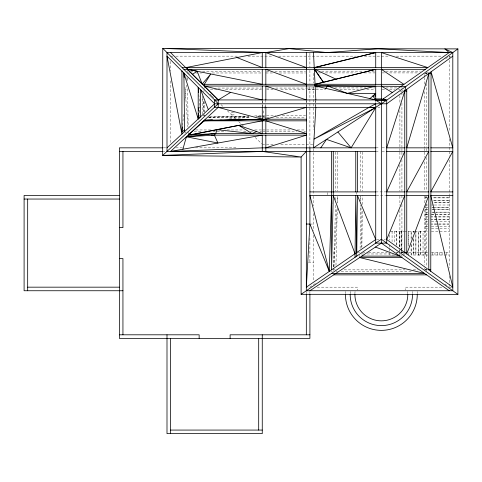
<?xml version="1.0" encoding="UTF-8"?>
<svg xmlns="http://www.w3.org/2000/svg" width="482" height="482" viewBox="0 0 482 482"><rect width="100%" height="100%" fill="white"/><g stroke="black" fill="none" stroke-linecap="round" stroke-linejoin="round"><path stroke-width="0.36" stroke-dasharray="2.41 1.81" d="M202.169 114.077L202.187 96.039M262.292 106.649L262.292 104.498M306.377 106.745L306.383 104.522M425.413 255.014L425.419 252.64M187.474 71.577L187.492 69.396M360.108 248.513L360.65 205.181M360.705 200.705L360.765 196.222M361.892 247.29L362.313 210.489M362.38 204.482L362.488 195.475M335.972 265.347L337.279 208.248M337.4 202.988L337.551 196.222L337.225 202.229M333.845 266.781L335.568 203.729M335.671 199.976L335.797 195.475M333.761 270.535L333.912 267.534M333.954 266.781L336.924 208.236M315.662 106.775L315.837 103.781M203.344 116.078L203.934 114.818L204.133 115.716L204.241 114.409M182.558 125.314L183.678 113.366M184.937 99.919L186.335 84.983M186.829 79.753L187.04 77.512M199.331 112.463L200.054 106.227M203.826 91.851L204.079 90.471M263.274 113.101L264.455 108.799M264.654 108.082L265.642 104.498M204.133 115.716L204.241 114.921M203.964 101.377L203.187 103.244L204.229 105.154L203.434 107.028L204.139 111.842M188.956 132.357L188.161 133.526L189.348 132.966M445.561 58.72L449.23 56.147L450.658 56.147M315.397 283.5L309.902 287.17L307.757 287.17M262.286 117.259L265.245 115.915M184.696 132.936L186.082 132.387M401.928 91.11L403.307 90.604M262.286 116.692L265.13 115.855M425.263 269.806L426.672 269.697M219.87 119.301L223.594 119.072M229.546 118.705L250.381 117.421M258.563 116.921L261.539 116.734L256.334 116.746M314.397 89.465L307.106 89.785L314.403 89.688M208.748 117.138L246.308 116.156M254.574 115.939L261.334 115.764M262.081 115.746L265.088 115.668M330.773 271.366L332.249 271.324M307.088 88.049L314.324 87.941M208.706 117.216L248.893 116.819M425.986 73.445L427.407 73.433M431.378 252.64L444.464 252.634M170.574 56.147L172.833 56.147M175.834 56.147L238.355 56.147M247.989 56.147L272.999 56.147M278.584 56.147L356.228 56.147M364.476 56.147L389.558 56.147M396.27 56.147L441.771 56.147M191.233 71.228L192.728 71.228M202.446 71.228L261.527 71.228M266.588 71.228L268.842 71.228M274.842 71.228L305.594 71.228M321.53 71.161L362.928 71.161M371.959 71.161L374.972 71.161M385.847 71.161L420.334 71.161M318.518 72.909L320.777 72.909M325.29 72.909L355.403 72.909M364.434 72.909L374.972 72.909M382.099 72.909L385.082 72.909M389.552 72.909L417.882 72.909M187.492 72.981L189.733 72.981M195.716 72.981L201.699 72.981M212.17 72.981L261.527 72.981M265.841 72.981L273.342 72.981M279.343 72.981L305.6 72.981M424.564 73.722L426.672 73.722M316.023 87.929L318.265 87.929M334.683 87.929L366.025 87.929M373.484 87.929L374.978 87.929M385.871 87.929L397.162 87.929M400.928 87.929L402.434 87.929M217.876 88.061L261.533 88.061M266.588 88.061L268.842 88.061M275.596 88.061L305.612 88.061M316.023 89.676L325.724 89.676M339.906 89.676L358.56 89.676M366.772 89.676L374.978 89.676M382.093 89.676L385.07 89.676M389.54 89.676L394.746 89.676M398.469 89.676L399.958 89.676M210.345 89.815L217.123 89.815M225.401 89.815L261.533 89.815M266.588 89.815L274.848 89.815M280.849 89.815L305.618 89.815M399.897 91.11L402.681 91.11M377.834 107.353L379.943 107.353M233.487 112.511L231.703 112.511L231.703 114.891L234.083 114.891L234.083 112.511M266.588 115.644L275.596 115.644M282.35 115.644L305.618 115.644M209.839 116.692L248.796 116.692M256.291 116.692L261.539 116.692M208.706 117.259L250.381 117.259M258.563 117.259L261.539 117.259M262.997 117.259L265.841 117.259M266.588 117.259L268.842 117.259M276.349 117.259L305.612 117.259M195.644 129.953L210.622 129.953M227.088 129.953L244.308 129.953M254.791 129.953L261.527 129.953M262.991 129.953L265.13 129.959M266.588 129.959L291.345 129.959M297.346 129.959L305.6 129.959M194.15 131.568L200.886 131.568M212.863 131.568L225.594 131.568M243.561 131.568L247.302 131.568M250.297 131.568L253.291 131.568M260.027 131.568L261.527 131.568M262.991 131.568L265.13 131.568M266.588 131.568L296.593 131.568M304.094 131.568L305.594 131.568M262.268 144.269L273.433 144.269M280.837 144.269L313.475 144.269M163.278 147.841L166.254 147.841M175.834 147.841L182.792 147.841M195.584 147.841L236.945 147.841M375.725 147.841L379.943 147.841M382.021 147.841L385.799 147.841M405.368 147.841L406.748 147.841M163.265 151.414L164.76 151.414M375.725 151.414L379.943 151.414M382.021 151.414L385.799 151.414M405.368 151.414L406.748 151.414M375.725 191.902L385.799 191.902M405.368 191.902L406.748 191.902M376.273 195.475L385.799 195.475M405.368 195.475L406.748 195.475M426.154 205.007L427.642 205.001M431.366 205.007L433.601 205.001M434.342 205.007L449.23 205.001M434.342 207.387L431.366 207.387L449.23 207.381L435.089 207.387M434.342 209.766L431.366 209.766L449.23 209.76L435.089 209.766M435.089 212.152L431.366 212.152L449.23 212.146L435.83 212.152M425.413 214.526L427.642 214.526M431.366 214.526L449.23 214.526L436.578 214.532M425.413 214.532L427.642 214.532M431.366 214.532L435.83 214.532M425.413 221.678L427.642 221.672M431.366 221.678L449.23 221.672M309.902 224.052L313.475 224.052M425.413 226.438L427.793 226.438M431.366 226.438L449.23 226.438M425.413 228.817L427.642 228.817M431.366 228.817L449.23 228.817M390.293 231.203L403.976 231.203M404.32 231.203L414.707 231.203M414.869 231.203L427.793 231.197M431.366 231.197L449.23 231.197M376.43 239.536L379.244 239.536M384.034 239.536L385.371 239.536M401.289 252.345L404.073 252.345M358.21 252.55L359.662 252.55M363.326 252.55L364.82 252.55M368.549 252.55L387.209 252.55M396.909 252.55L398.403 252.55M401.982 252.55L403.374 252.55M396.843 252.64L398.03 252.64M402.795 252.64L401.602 252.64L401.602 251.164M427.805 252.64L408.748 252.622L408.748 255.02L408.748 252.044M445.657 252.634L449.23 252.634M361.169 253.978L363.392 253.978M367.097 253.978L390.812 253.978M418.28 255.02L418.28 231.203L418.28 255.02L420.659 254.996L420.659 231.203M394.463 255.02L389.697 255.02L389.697 243.109M401.602 255.02L399.223 255.014L399.223 253.532M411.128 244.507L411.134 255.02L427.805 255.02M431.366 255.014L449.23 255.014M308.474 262.16L313.475 262.16M425.238 269.54L426.672 269.54M425.269 269.86L426.672 269.86M333.707 269.86L335.147 269.86M344.136 269.86L405.019 269.86M413.285 269.86L417.798 269.86M335.972 271.288L337.466 271.288M341.214 271.288L412.369 271.288M317.21 287.17L357.536 287.17L357.536 290.025M441.759 287.17L405.169 287.17L405.169 290.025M449.23 287.17L452.803 287.17M425.263 73.499L426.672 73.589M427.293 72.312L428.679 72.872M444.946 284.163L448.615 286.736M210.013 94.05L211.809 95.773M212.182 96.135L213.809 97.695M215.605 99.425L217.231 100.985M221.033 104.636L223.202 106.721M227.365 110.721L235.68 118.717M238.674 121.591L241.355 124.169M241.651 124.452L243.277 126.019M255.213 137.49L261.732 143.75M203.934 114.818L204.241 115.427M198.861 111.107L199.12 112.463M198.801 94.617L199.885 107.703M184.955 87.26L187.932 126.959M202.814 97.382L203.741 111.788M315.686 100.81L315.8 103.034M333.164 251.767L333.592 266.781M360.789 196.222L360.867 200.729M360.994 207.489L361.735 247.29M187.522 78.271L187.57 82.018M187.649 88.76L188.113 126.212M420.647 231.203L420.659 255.02M415.888 231.203L415.894 255.02L415.894 231.95M413.508 238.596L413.514 255.02L413.514 238.65M411.128 239.337L411.122 231.203L411.134 239.391M408.748 245.989L408.742 231.203L408.748 246.091M403.988 253.225L403.988 254.424M401.596 231.203L401.602 250.423M399.223 246.724L399.217 231.203L399.223 246.832M399.223 249.682L399.223 251.899M399.223 252.634L399.223 254.418M306.377 100.84L306.383 103.046M262.292 100.84L262.292 103.046M204.223 101.491L204.241 112.529M449.23 56.147L449.23 131.459M449.23 138.822L449.23 156.313M449.23 160.078L449.23 194.758M449.23 195.475L449.23 267.727M449.23 275.891L449.23 283.428M449.23 284.163L449.23 286.422M446.85 252.634L446.85 255.014M442.084 252.634L442.084 255.014M439.704 252.634L439.704 255.014M437.331 252.64L437.331 255.014M434.951 252.64L434.951 255.014M432.565 252.64L432.565 255.014M426.6 72.029L426.6 73.722M426.6 83.452L426.6 147.088M426.6 148.552L426.6 150.697M426.6 157.409L426.6 191.149M426.6 196.222L426.6 197.716M426.6 203.705L426.6 266.552M426.6 270.125L426.6 271.288M425.413 196.156L425.413 200.578M425.413 205.007L425.377 255.044L423.039 254.99L423.039 231.203M424.564 74.469L424.564 76.716M424.564 77.463L424.564 84.205M424.564 91.688L424.564 147.841M424.564 148.552L424.564 150.697M424.564 152.161L424.564 157.409M424.564 161.91L424.564 191.149M424.564 196.222L424.564 204.452M424.564 209.688L424.564 265.052M424.564 268.046L424.564 269.54M411.134 244.603L411.134 255.02M403.988 252.791L403.988 255.02M401.928 92.598L401.928 96.334M401.928 103.052L401.928 147.094M401.928 148.552L401.928 150.697M401.928 152.161L401.928 155.162M401.928 159.663L401.928 191.149M401.928 195.475L401.928 198.464M401.928 204.452L401.928 249.357M401.928 250.104L401.928 252.345M401.928 255.406L401.928 257.551M401.602 231.203L401.602 252.791M399.897 95.587L399.897 103.052M399.897 110.517L399.897 147.841M399.897 148.552L399.897 150.697M399.897 152.161L399.897 159.663M399.897 164.91L399.897 191.149M399.897 196.222L399.897 205.199M399.897 210.441L399.897 249.357M399.897 250.104L399.897 251.598M396.843 252.044L396.843 254.279M394.463 231.203L394.463 243.772M392.077 231.203L392.077 241.627M389.697 234.921L389.697 240.138M375.725 100.208L375.725 103.064M362.488 152.161L362.488 191.149M360.771 151.414L360.771 191.149M359.686 255.406L359.686 256.834M356.343 191.902L356.343 194.758M337.569 152.161L337.569 191.149M335.797 152.161L335.797 191.149M327.766 192.613L327.766 194.758M315.837 99.937L315.837 103.136M315.837 104.492L315.837 106.636M313.475 73.318L313.475 83.031M313.475 86.766L313.475 98.714M313.475 99.461L313.475 129.333M313.475 148.552L313.475 194.758M313.475 196.222L313.475 206.001M313.475 213.526L313.475 230.818M313.475 235.258L313.475 280.548M309.902 53.285L309.902 66.823M309.902 70.336L309.902 83.326M309.902 86.766L309.902 147.124M309.902 238.253L309.902 262.16M309.902 291.483L309.902 293.725M306.383 99.937L306.383 103.136M306.383 104.492L306.383 106.636M306.329 291.363L306.329 293.725M265.841 99.937L265.841 103.136M265.841 104.492L265.841 106.745M262.292 100.575L262.268 106.926M204.205 86.019L204.205 88.278M170.574 61.407L170.574 71.179M170.574 80.946L170.574 142.576M345.443 293.586A35.915 35.915 0 0 1 345.558 291.447M417.141 291.447A35.915 35.915 0 0 1 417.255 293.586M350.179 293.646A31.179 31.179 0 0 1 350.312 291.459M412.393 291.459A31.179 31.179 0 0 1 412.52 293.646M354.909 293.737A26.45 26.45 0 0 1 355.059 291.477M407.639 291.477A26.45 26.45 0 0 1 407.796 293.737M426.901 197.855L425.413 197.855L426.901 197.861M449.23 197.855L432.854 197.855L449.23 197.855M449.23 200.235L432.854 200.235L449.23 200.235M449.23 202.621L433.601 202.621L449.23 202.621M427.642 207.381L425.413 207.381L427.642 207.387M427.642 209.76L425.413 209.76L427.642 209.772M427.642 212.146L425.413 212.146L427.642 212.152M427.642 216.906L425.413 216.906L427.642 216.918M449.23 216.906L431.366 216.906L449.23 216.906M427.642 219.292L425.413 219.292L427.642 219.298M449.23 219.292L431.366 219.292L449.23 219.292M427.642 224.052L425.413 224.052L427.642 224.058M449.23 224.052L431.366 224.052L449.23 224.052M413.508 232.686L413.508 231.203L413.514 232.692M396.837 245.344L396.831 231.203L396.843 245.344"/><path stroke-width="0.72" d="M381.352 100.208L449.23 52.574L444.802 48.875L452.803 52.574L452.803 290.742L306.329 290.742L306.383 107.353L265.841 119.217L262.286 120.831L262.274 133.526L238.789 125.368L190.788 134.984L190.703 134.647M202.199 122.163L204.241 120.831L262.286 119.217L262.292 107.353M212.429 119.759L204.248 120.265L204.241 120.831L188.167 135.141L215.713 133.526L217.123 129.706L251.929 133.526L256.779 131.616M187.492 69.396L187.492 67.57L182.256 67.745M355.029 257.316L355.77 195.475L356.764 256.117M356.764 252.55L357.427 195.475L375.725 239.536L306.329 287.17L309.902 224.052L309.902 147.841M333.267 151.414L333.267 195.475L331.55 269.86L331.55 151.414M306.329 224.052L309.902 224.052L329.296 271.402L331.55 195.475L331.785 203.729M183.973 69.45L187.432 69.336L187.492 67.57M315.837 107.353L313.475 147.841L386.709 100.208L457.9 48.899L457.9 294.412L301.111 294.321L301.111 157.03L306.329 151.414M187.432 69.336L202.199 84.019L210.773 73.981L204.326 84.314L204.205 86.019L262.292 99.937L262.286 86.055M404.766 147.841L386.709 147.841L404.766 91.11L405.88 86.386L315.138 85.91L315.276 84.356L375.725 69.336L375.725 84.356M182.419 126.808L181.931 132.038L184.57 129.953M198.626 118.59L198.939 115.867L198.198 113.342M428.787 269.86L428.829 73.421L406.748 147.841L428.781 147.841M430.763 271.288L431.065 71.812L452.803 147.841L430.763 147.841M449.23 290.742L381.352 243.109L381.352 52.574L427.829 67.588L314.752 67.588L314.306 69.312L323.386 82.217L314.752 69.336L314.752 67.588L375.725 52.574L375.725 67.588M182.895 149.227L186.383 136.786L215.713 133.526L214.394 135.141L186.383 136.786L217.918 143.009L214.394 135.141M320.777 147.841L326.531 139.406L351.119 147.841L375.725 107.643L369.085 107.353L313.981 139.099L375.725 107.643M325.712 88.363L327.567 85.91L375.725 86.103L375.725 100.208L381.352 103.781M184.594 131.568L183.883 73.029L198.198 118.982L200.639 116.704L200.639 89.779L208.332 109.607M167.001 147.841L214.635 103.781L386.709 103.781L452.803 56.147M375.725 147.841L262.268 147.841L170.574 151.414L218.207 107.353L218.207 99.937L204.326 86.133L204.326 84.314L202.199 84.019L197.114 71.24L187.594 69.336M369.971 98.605L375.725 93.363L347.311 93.363L327.567 85.91L204.326 86.055M301.111 294.321L381.352 239.247L457.9 294.412M192.505 74.324L197.114 71.24M309.902 290.742L381.352 243.109M230.661 92.363L218.207 99.937L170.574 52.574M375.725 107.353L214.635 107.353L214.635 99.937L218.207 103.781L162.663 155.427L262.268 151.414L301.111 157.03L162.663 155.427L162.765 48.363L214.635 99.937L381.352 99.937L383.196 98.912L386.709 100.208L386.709 243.109L375.725 243.109L375.725 103.781L369.085 107.353M375.725 93.857L374.55 94.436L375.725 95.984L372.851 95.984L375.725 99.937L315.138 85.91M198.939 115.867L198.198 116.162L198.807 117.373M265.841 147.841L306.377 135.141L306.377 133.532L265.841 120.831L265.841 133.532M347.311 93.363L375.725 86.103M204.326 84.314L315.053 84.272L375.725 69.336M236.957 57.545L262.274 67.57L262.268 52.574L185.703 67.619L314.222 67.57L375.725 52.574M188.167 135.141L262.286 120.831M170.574 151.414L262.274 135.141L262.268 151.414M204.248 120.265L262.286 119.217L306.365 119.217L306.377 120.831L204.241 120.831L265.841 119.217L265.841 107.353M452.803 52.574L167.001 52.574L167.001 151.414L375.725 151.414M262.274 69.312L262.286 84.314L187.492 69.312L425.341 69.336M182.13 71.276L182.497 71.276L181.931 71.077L181.931 134.026L167.001 56.147L214.635 103.781M428.781 73.722L430.763 73.722M315.053 84.272L403.94 84.356L381.352 69.336M406.748 91.11L404.766 91.11L404.766 252.55M375.725 98.912L381.352 98.912M375.725 100.208L386.709 100.208L381.352 99.937M211.99 133.526L306.377 133.532M211.393 135.141L306.377 135.141M162.536 147.841L119.367 147.841L119.367 338.376L309.902 338.376L309.902 294.46M119.367 151.414L162.518 151.414M386.709 151.414L404.766 151.414L386.709 191.902L404.766 191.902M406.748 151.414L428.781 151.414L406.748 191.902L428.781 191.902M430.763 151.414L452.803 151.414L430.763 191.902L452.803 191.902M309.902 191.902L375.725 191.902M119.367 195.475L24.1 195.475L24.1 290.742L122.94 290.742M375.725 195.475L309.902 195.475L329.296 271.402M386.709 195.475L404.766 195.475L386.709 239.536L452.803 287.17L430.763 195.475L452.803 195.475M406.748 195.475L428.781 195.475L406.748 253.978L406.748 89.339M24.1 199.048L119.367 199.048M119.367 227.625L122.94 227.625L122.94 151.414M404.766 252.345L406.748 252.345M361.831 256.117L399.897 256.117L375.412 247.061M401.928 257.551L359.686 257.551L424.564 273.433L331.55 273.433M119.367 258.587L122.94 258.587L122.94 334.803M428.781 269.54L430.763 269.54M333.725 274.861L426.6 274.861M27.673 287.17L119.367 287.17M119.367 334.803L199.15 334.803L199.15 338.376M309.902 334.803L230.113 334.803L230.113 338.376M170.568 430.071L262.262 430.071M457.9 48.899L162.765 48.363L265.841 52.574L289.079 48.592L326.898 52.574L378.021 48.754L449.23 52.574M314.222 67.57L314.752 67.588M218.207 107.353L262.286 119.217M314.752 69.336L335.948 79.126M381.352 86.103L392.318 92.508M238.789 125.368L251.929 133.526M337.924 132.05L351.119 147.841M333.267 195.475L355.029 253.743M198.198 107.703L198.729 110.426M198.62 92.436L198.198 87.344L198.198 118.982M183.883 73.029L184.22 77.524M313.475 52.574L315.837 99.937M306.329 52.574L306.383 99.937L265.841 86.055L265.841 99.937M357.427 151.414L357.427 191.902M355.77 151.414L355.77 191.902M315.276 84.356L315.276 86.103M306.377 69.312L306.377 67.57L265.841 52.574L265.841 67.57M306.377 86.055L306.377 84.314L265.841 69.312L265.841 84.314M306.329 294.363L306.329 334.803M265.841 135.141L265.841 151.414M262.268 334.803L262.262 433.637L166.995 433.637L166.995 334.803M258.689 338.376L258.689 430.071M170.568 338.376L170.568 433.637M27.673 199.048L27.673 290.742M417.267 294.303A35.915 35.915 0 0 1 381.352 330.369A35.915 35.915 0 0 1 345.431 294.303M412.532 294.382A31.179 31.179 0 0 1 381.352 325.609A31.179 31.179 0 0 1 350.173 294.382M407.802 294.496A26.45 26.45 0 0 1 381.352 320.843A26.45 26.45 0 0 1 354.897 294.496"/></g></svg>
